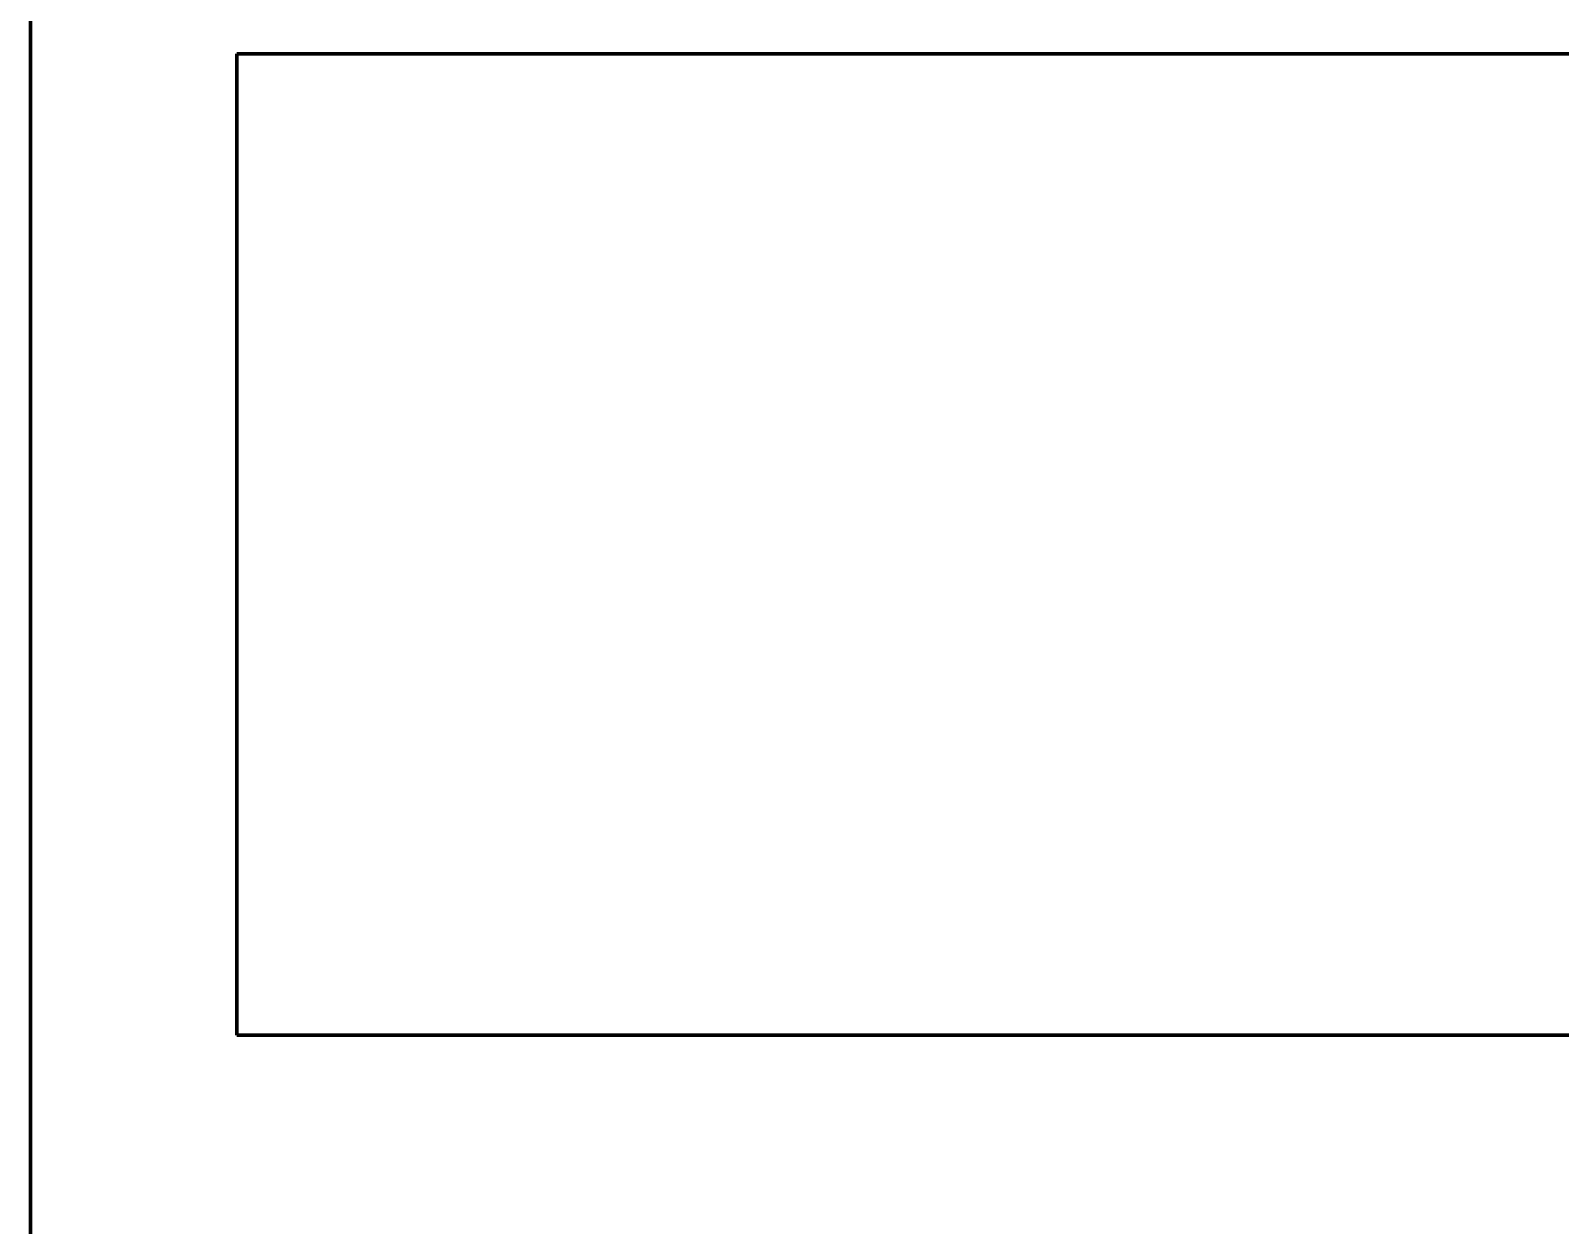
# Model space of a CAD drawing. Header units: millimetres. Extents: x 22 to 202, y 169 to 282.
# Drawn here: x 122.55 to 134.24, y 219.99 to 229.11 of the extents above; entities that cross this region are included whole.
import ezdxf

# ---------------------------------------------------------------- set-up
doc = ezdxf.new("R2010")
doc.units = ezdxf.units.MM
doc.header["$LTSCALE"] = 0.75
doc.layers.add('FD_Dimensions', color=7, linetype='Continuous', lineweight=25)
doc.layers.add('Visible', color=7, linetype='Continuous', lineweight=50)
doc.styles.get("Standard").update_dxf_attribs({"font": 'arial.ttf'})
doc.dimstyles.new('Dim-ISO-25', dxfattribs={"dimtxt": 2.5, "dimasz": 2.5, "dimexe": 1.5, "dimexo": 0, "dimgap": 1, "dimtad": 1, "dimzin": 4, "dimdsep": 46, "dimtxsty": 'Standard', "dimblk": 'OPEN90', "dimcen": 0, "dimazin": 1, "dimtp": 0.1, "dimtm": 0.1, "dimtfac": 0.72, "dimtmove": 0, "dimatfit": 3, "dimfxl": 1, "dimtzin": 4, "dimarcsym": 0})

# ---------------------------------------------------------------- blocks, each defined once
blk = doc.blocks.new('_Open90')
at = {"color": 0, "linetype": 'ByBlock', "lineweight": -2}
for p, q in [((-0.5, 0.5), (0, 0)), ((0, 0), (-1, 0)), ((0, 0), (-0.5, -0.5))]:
    blk.add_line(p, q, dxfattribs=at)
blk = doc.blocks.new('*D28')
at = {"layer": 'Defpoints', "color": 0, "transparency": 16777216}
for p in [(170.550528, 263.135658), (200.052214, 263.135658), (124.449775, 178.627866)]:
    blk.add_point(p, dxfattribs=at)
at = {"layer": 'FD_Dimensions', "color": 0, "lineweight": -2, "transparency": 16777216}
for p, q in [((170.550528, 263.135658), (201.552214, 263.135658)), ((200.052214, 181.127866), (200.052214, 260.635658)), ((124.449775, 178.627866), (201.552214, 178.627866))]:
    blk.add_line(p, q, dxfattribs=at)
at = {"layer": 'FD_Dimensions', "color": 0, "lineweight": -2, "transparency": 16777216, "xscale": 2.5, "yscale": 2.5, "zscale": 2.5}
for p, rotation in [((200.052214, 263.135658), 90), ((200.052214, 178.627866), 270)]:
    blk.add_blockref('_Open90', p, dxfattribs=dict(at, rotation=rotation))
at = {"layer": 'FD_Dimensions', "color": 0, "transparency": 16777216, "insert": (197.774947, 227.099634), "char_height": 2.5, "attachment_point": 5, "rotation": 90}
blk.add_mtext('84.51mm', dxfattribs=at)

msp = doc.modelspace()

# ---------------------------------------------------------------- linework, layer by layer
at = {"layer": 'Visible'}
for p, q in [((122.553, 208.393), (122.553, 231.393)), ((124.129, 228.933), (124.129, 221.433)), ((137.129, 228.933), (124.129, 228.933)), ((124.129, 221.433), (137.129, 221.433))]:
    msp.add_line(p, q, dxfattribs=at)

# ---------------------------------------------------------------- dimensions: what is measured, and where the dimension line sits
at = {"layer": 'FD_Dimensions'}
dim = msp.add_linear_dim(base=(200.052, 263.136), p1=(124.45, 178.628), p2=(170.551, 263.136), angle=90, dimstyle='Dim-ISO-25', override={"dimlfac": 1, "dimpost": 'mm'}, dxfattribs=at)
dim.commit()
dim.dimension.update_dxf_attribs({"geometry": '*D28', "text_midpoint": (200.052, 227.1), "dimtype": 160})

doc.saveas('drawing.dxf')
